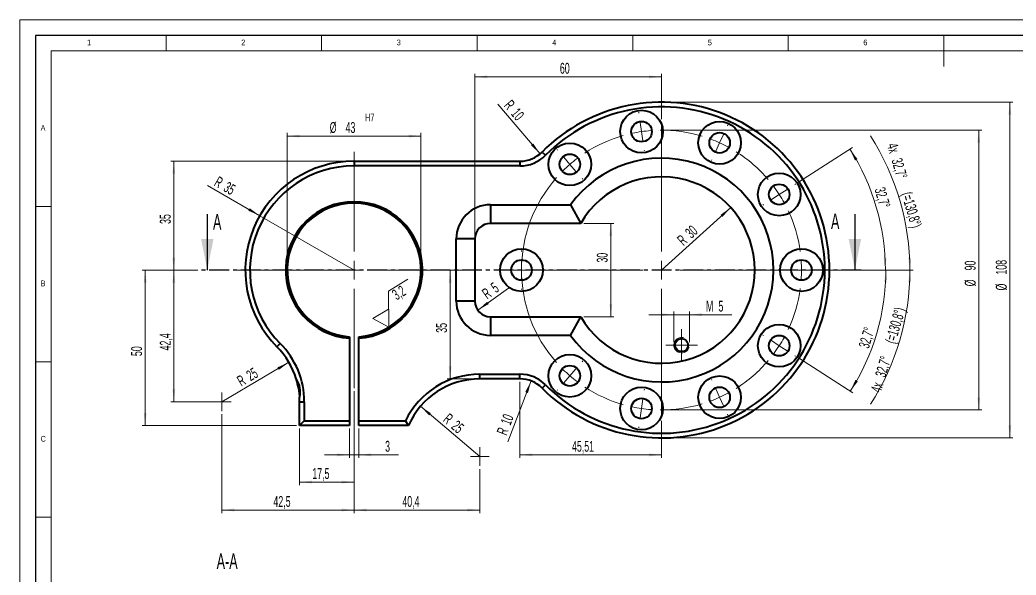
# Model space of a CAD drawing. Header units: millimetres. Extents: x 0 to 594, y 0 to 420.
# Drawn here: x 0 to 320.3, y 241.4 to 420 of the extents above; entities that cross this region are included whole.
import ezdxf

# ---------------------------------------------------------------- set-up
doc = ezdxf.new("R2010")
doc.units = ezdxf.units.MM
doc.linetypes.add('CENTER', pattern=[10.16, 6.35, -1.27, 1.27, -1.27])
doc.styles.add('SLDTEXTSTYLE1', font='TXT', dxfattribs={"width": 0.605})
doc.styles.add('SLDTEXTSTYLE3', font='TXT', dxfattribs={"width": 0.75})
doc.dimstyles.new('SLDDIMSTYLE0', dxfattribs={"dimtxt": 3.5, "dimasz": 4, "dimexe": 0, "dimexo": 0.0625, "dimgap": 0.875, "dimtad": 1, "dimrnd": 1e-09, "dimzin": 12, "dimdsep": 46, "dimtxsty": 'SLDTEXTSTYLE1', "dimsah": 1, "dimcen": 0.09, "dimadec": 0, "dimazin": 0, "dimtfac": 1, "dimtdec": 1, "dimtofl": 0, "dimtmove": 0, "dimatfit": 3, "dimfxl": 1, "dimfrac": 2, "dimtolj": 1, "dimtzin": 12, "dimarcsym": 0})
doc.dimstyles.new('SLDDIMSTYLE1', dxfattribs={"dimtxt": 3.5, "dimasz": 4, "dimexe": 0, "dimexo": 0.0625, "dimgap": 0.875, "dimtad": 1, "dimdec": 4, "dimzin": 12, "dimdsep": 46, "dimtxsty": 'SLDTEXTSTYLE1', "dimblk2": 'NONE', "dimsah": 1, "dimcen": 0.09, "dimadec": 1, "dimazin": 0, "dimtfac": 1, "dimtdec": 1, "dimtofl": 0, "dimtmove": 0, "dimatfit": 3, "dimfxl": 1, "dimfrac": 2, "dimtolj": 1, "dimtzin": 12, "dimarcsym": 0})
doc.dimstyles.new('SLDDIMSTYLE2', dxfattribs={"dimtxt": 3.5, "dimasz": 4, "dimexe": 0, "dimexo": 0.0625, "dimgap": 0.875, "dimtad": 1, "dimdec": 4, "dimzin": 12, "dimdsep": 46, "dimtxsty": 'SLDTEXTSTYLE1', "dimblk1": 'NONE', "dimsah": 1, "dimcen": 0.09, "dimadec": 1, "dimazin": 0, "dimtfac": 1, "dimtdec": 1, "dimtofl": 0, "dimtmove": 0, "dimatfit": 3, "dimldrblk": 'NONE', "dimfxl": 1, "dimfrac": 2, "dimtolj": 1, "dimtzin": 12, "dimarcsym": 0})
doc.dimstyles.new('SLDDIMSTYLE3', dxfattribs={"dimtxt": 3.5, "dimasz": 4, "dimexe": 0, "dimexo": 0.0625, "dimgap": 0.875, "dimtad": 1, "dimdec": 1, "dimrnd": 1e-09, "dimzin": 12, "dimdsep": 46, "dimtxsty": 'SLDTEXTSTYLE1', "dimsah": 1, "dimcen": 0.09, "dimadec": 0, "dimazin": 0, "dimtfac": 1, "dimtdec": 1, "dimtofl": 0, "dimtmove": 0, "dimatfit": 3, "dimfxl": 1, "dimfrac": 2, "dimtolj": 1, "dimtzin": 12, "dimarcsym": 0})
doc.dimstyles.new('SLDDIMSTYLE4', dxfattribs={"dimtxt": 3.5, "dimasz": 4, "dimexe": 0, "dimexo": 0.0625, "dimgap": 0.875, "dimtad": 1, "dimrnd": 1e-09, "dimzin": 12, "dimdsep": 46, "dimtxsty": 'SLDTEXTSTYLE1', "dimsah": 1, "dimcen": 0.09, "dimadec": 0, "dimazin": 0, "dimtfac": 1, "dimtdec": 1, "dimtofl": 0, "dimtmove": 0, "dimatfit": 3, "dimfxl": 1, "dimfrac": 2, "dimtolj": 1, "dimtzin": 12, "dimarcsym": 0})
doc.dimstyles.new('SLDDIMSTYLE5', dxfattribs={"dimtxt": 3.5, "dimasz": 4, "dimexe": 0, "dimexo": 0.0625, "dimgap": 0.875, "dimtad": 1, "dimrnd": 1e-09, "dimzin": 12, "dimdsep": 46, "dimtxsty": 'SLDTEXTSTYLE1', "dimsah": 1, "dimcen": 0.09, "dimadec": 0, "dimazin": 0, "dimtfac": 1, "dimtdec": 1, "dimtofl": 0, "dimtmove": 0, "dimatfit": 3, "dimfxl": 1, "dimfrac": 2, "dimtolj": 1, "dimtzin": 12, "dimarcsym": 0})
doc.dimstyles.new('SLDDIMSTYLE6', dxfattribs={"dimtxt": 3.5, "dimasz": 4, "dimexe": 0, "dimexo": 0.0625, "dimgap": 0.875, "dimtad": 1, "dimdec": 4, "dimzin": 12, "dimdsep": 46, "dimtxsty": 'SLDTEXTSTYLE1', "dimsah": 1, "dimcen": 0.09, "dimadec": 1, "dimazin": 0, "dimtfac": 1, "dimtdec": 1, "dimtofl": 0, "dimtmove": 0, "dimatfit": 3, "dimfxl": 1, "dimfrac": 2, "dimtolj": 1, "dimtzin": 12, "dimarcsym": 0})
doc.dimstyles.new('SLDDIMSTYLE7', dxfattribs={"dimtxt": 3.5, "dimasz": 4, "dimexe": 0, "dimexo": 0.0625, "dimgap": 0.875, "dimtad": 1, "dimrnd": 1e-09, "dimzin": 12, "dimdsep": 46, "dimtxsty": 'SLDTEXTSTYLE1', "dimsah": 1, "dimcen": 0, "dimadec": 0, "dimazin": 0, "dimtfac": 1, "dimtdec": 1, "dimtofl": 0, "dimtmove": 0, "dimatfit": 3, "dimfxl": 1, "dimfrac": 2, "dimtolj": 1, "dimtzin": 12, "dimarcsym": 0})
doc.dimstyles.new('SLDDIMSTYLE8', dxfattribs={"dimtxt": 3.5, "dimasz": 4, "dimexe": 0, "dimexo": 0.0625, "dimgap": 0.875, "dimtad": 1, "dimrnd": 1e-09, "dimzin": 12, "dimdsep": 46, "dimtxsty": 'SLDTEXTSTYLE1', "dimsah": 1, "dimcen": 0, "dimadec": 0, "dimazin": 0, "dimtfac": 1, "dimtdec": 1, "dimtofl": 0, "dimtmove": 1, "dimatfit": 3, "dimfxl": 1, "dimfrac": 2, "dimtolj": 1, "dimtzin": 12, "dimarcsym": 0})

# ---------------------------------------------------------------- blocks, each defined once
blk = doc.blocks.new('*D12')
at = {"color": 7, "linetype": 'Continuous', "lineweight": 15}
for p, q in [((57.24, 339.52), (39.27, 339.52)), ((40.27, 289.52), (40.27, 339.52)), ((88.93, 289.52), (39.27, 289.52))]:
    blk.add_line(p, q, dxfattribs=at)
for points in [[(40.27, 339.52), (39.82, 335.52), (40.72, 335.52)], [(40.27, 289.52), (40.72, 293.52), (39.82, 293.52)]]:
    blk.add_solid(points, dxfattribs=at)
at = {"color": 7, "linetype": 'Continuous', "lineweight": 15, "insert": (35.76, 311.85), "char_height": 3.5, "attachment_point": 1, "rotation": 90, "style": 'SLDTEXTSTYLE1'}
blk.add_mtext('50', dxfattribs=at)
blk = doc.blocks.new('*D13')
at = {"color": 7, "linetype": 'Continuous', "lineweight": 15}
for p, q in [((106.43, 374.52), (48.49, 374.52)), ((49.49, 374.52), (49.49, 339.52)), ((57.24, 339.52), (48.49, 339.52))]:
    blk.add_line(p, q, dxfattribs=at)
for points in [[(49.49, 374.52), (49.04, 370.52), (49.94, 370.52)], [(49.49, 339.52), (49.94, 343.52), (49.04, 343.52)]]:
    blk.add_solid(points, dxfattribs=at)
at = {"color": 7, "linetype": 'Continuous', "lineweight": 15, "insert": (44.98, 354.35), "char_height": 3.5, "attachment_point": 1, "rotation": 90, "style": 'SLDTEXTSTYLE1'}
blk.add_mtext('35', dxfattribs=at)
blk = doc.blocks.new('*D15')
at = {"color": 7, "linetype": 'Continuous', "lineweight": 15}
blk.add_line((271.44, 339.52), (287.12, 339.52), dxfattribs=at)
blk.add_arc((206.27, 339.52), 79.85, 0, 32.7273, dxfattribs=at)
blk.add_solid([(286.12, 339.52), (286.47, 343.53), (285.57, 343.51)], dxfattribs=at)
at = {"color": 7, "linetype": 'Continuous', "lineweight": 15, "char_height": 3.5, "attachment_point": 1, "rotation": 286.3636, "style": 'SLDTEXTSTYLE1'}
for s, insert in [('4x', (282.1, 380.71)), ('32,7°', (283.53, 375.85)), ('(=130,8°)', (286.71, 365.02))]:
    blk.add_mtext(s, dxfattribs=dict(at, insert=insert))
blk = doc.blocks.new('_NONE')
blk = doc.blocks.new('*D16')
at = {"color": 7, "linetype": 'Continuous', "lineweight": 15}
blk.add_line((271.44, 339.52), (287.13, 339.52), dxfattribs=at)
blk.add_arc((206.27, 339.52), 79.86, 327.2727, 0, dxfattribs=at)
blk.add_solid([(286.13, 339.52), (285.58, 335.54), (286.48, 335.51)], dxfattribs=at)
at = {"color": 7, "linetype": 'Continuous', "lineweight": 15, "char_height": 3.5, "attachment_point": 1, "rotation": 73.6364, "style": 'SLDTEXTSTYLE1'}
for s, insert in [('(=130,8°)', (278.06, 316.57)), ('32,7°', (274.88, 305.74)), ('4x', (273.45, 300.87))]:
    blk.add_mtext(s, dxfattribs=dict(at, insert=insert))
blk = doc.blocks.new('*D17')
at = {"color": 7, "linetype": 'Continuous', "lineweight": 15}
for p, q in [((57.24, 339.52), (48.49, 339.52)), ((49.49, 297.17), (49.49, 339.52)), ((63.93, 297.17), (48.49, 297.17))]:
    blk.add_line(p, q, dxfattribs=at)
for points in [[(49.49, 339.52), (49.04, 335.52), (49.94, 335.52)], [(49.49, 297.17), (49.94, 301.17), (49.04, 301.17)]]:
    blk.add_solid(points, dxfattribs=at)
at = {"color": 7, "linetype": 'Continuous', "lineweight": 15, "insert": (44.98, 313.67), "char_height": 3.5, "attachment_point": 1, "rotation": 90, "style": 'SLDTEXTSTYLE1'}
blk.add_mtext('42,4', dxfattribs=at)
blk = doc.blocks.new('*D18')
at = {"color": 7, "linetype": 'Continuous', "lineweight": 15}
for p, q in [((138.32, 304.52), (138.32, 339.52)), ((146.84, 304.52), (137.32, 304.52))]:
    blk.add_line(p, q, dxfattribs=at)
for points in [[(138.32, 339.52), (137.87, 335.52), (138.77, 335.52)], [(138.32, 304.52), (138.77, 308.52), (137.87, 308.52)]]:
    blk.add_solid(points, dxfattribs=at)
at = {"color": 7, "linetype": 'Continuous', "lineweight": 15, "insert": (133.8, 319.35), "char_height": 3.5, "attachment_point": 1, "rotation": 90, "style": 'SLDTEXTSTYLE1'}
blk.add_mtext('35', dxfattribs=at)
blk = doc.blocks.new('*D19')
at = {"color": 7, "linetype": 'Continuous', "lineweight": 15}
for p, q in [((85.93, 340.52), (85.93, 383.63)), ((85.93, 382.63), (128.93, 382.63)), ((128.93, 340.52), (128.93, 383.63))]:
    blk.add_line(p, q, dxfattribs=at)
for points in [[(85.93, 382.63), (89.93, 382.18), (89.93, 383.08)], [(128.93, 382.63), (124.93, 383.08), (124.93, 382.18)]]:
    blk.add_solid(points, dxfattribs=at)
at = {"color": 7, "linetype": 'Continuous', "lineweight": 15, "attachment_point": 1, "style": 'SLDTEXTSTYLE1'}
for s, insert, char_height in [('H7', (110.97, 389.84), 2.45), ('%%c', (99.6, 387.14), 3.5), ('43', (104.7, 387.14), 3.5)]:
    blk.add_mtext(s, dxfattribs=dict(at, insert=insert, char_height=char_height))
blk = doc.blocks.new('*D20')
at = {"color": 7, "linetype": 'Continuous', "lineweight": 15}
for p, q in [((105.93, 288.52), (105.93, 279.07)), ((108.93, 288.52), (108.93, 279.07)), ((105.93, 280.07), (97.93, 280.07)), ((105.93, 280.07), (108.93, 280.07)), ((108.93, 280.07), (121.66, 280.07))]:
    blk.add_line(p, q, dxfattribs=at)
for points in [[(105.93, 280.07), (101.93, 280.52), (101.93, 279.62)], [(108.93, 280.07), (112.93, 279.62), (112.93, 280.52)]]:
    blk.add_solid(points, dxfattribs=at)
at = {"color": 7, "linetype": 'Continuous', "lineweight": 15, "insert": (117.41, 284.58), "char_height": 3.5, "attachment_point": 1, "style": 'SLDTEXTSTYLE1'}
blk.add_mtext('3', dxfattribs=at)
blk = doc.blocks.new('*D21')
at = {"color": 7, "linetype": 'Continuous', "lineweight": 15}
for p, q in [((207.27, 384.52), (309.27, 384.52)), ((308.27, 294.52), (308.27, 384.52)), ((207.27, 294.52), (309.27, 294.52))]:
    blk.add_line(p, q, dxfattribs=at)
for points in [[(308.27, 384.52), (307.82, 380.52), (308.72, 380.52)], [(308.27, 294.52), (308.72, 298.52), (307.82, 298.52)]]:
    blk.add_solid(points, dxfattribs=at)
at = {"color": 7, "linetype": 'Continuous', "lineweight": 15, "char_height": 3.5, "attachment_point": 1, "rotation": 90, "style": 'SLDTEXTSTYLE1'}
for s, insert in [('90', (303.76, 339.4)), ('%%c', (303.76, 334.3))]:
    blk.add_mtext(s, dxfattribs=dict(at, insert=insert))
blk = doc.blocks.new('*D22')
at = {"color": 7, "linetype": 'Continuous', "lineweight": 15}
for p, q in [((250.27, 367.8), (267.65, 378.97)), ((254.77, 339.52), (279.24, 339.52))]:
    blk.add_line(p, q, dxfattribs=at)
blk.add_arc((206.27, 339.52), 71.97, 0, 32.7273, dxfattribs=at)
for points in [[(266.81, 378.43), (268.5, 374.77), (269.27, 375.24)], [(278.24, 339.52), (278.58, 343.53), (277.68, 343.51)]]:
    blk.add_solid(points, dxfattribs=at)
at = {"color": 7, "linetype": 'Continuous', "lineweight": 15, "insert": (278.06, 366.48), "char_height": 3.5, "attachment_point": 1, "rotation": 286.3636, "style": 'SLDTEXTSTYLE1'}
blk.add_mtext('32,7°', dxfattribs=at)
blk = doc.blocks.new('*D23')
at = {"color": 7, "linetype": 'Continuous', "lineweight": 15}
for p, q in [((254.77, 339.52), (279.4, 339.52)), ((250.27, 311.25), (267.79, 299.99))]:
    blk.add_line(p, q, dxfattribs=at)
blk.add_arc((206.27, 339.52), 72.13, 327.2727, 0, dxfattribs=at)
for points in [[(278.4, 339.52), (277.84, 335.54), (278.74, 335.51)], [(266.95, 300.53), (269.4, 303.72), (268.63, 304.18)]]:
    blk.add_solid(points, dxfattribs=at)
at = {"color": 7, "linetype": 'Continuous', "lineweight": 15, "insert": (269.56, 315.06), "char_height": 3.5, "attachment_point": 1, "rotation": 73.6364, "style": 'SLDTEXTSTYLE1'}
blk.add_mtext('32,7°', dxfattribs=at)
blk = doc.blocks.new('*D24')
at = {"color": 7, "linetype": 'Continuous', "lineweight": 15}
for q in [(60.29, 366.74), (107.43, 339.52)]:
    blk.add_line((77.12, 357.02), q, dxfattribs=at)
blk.add_solid([(77.12, 357.02), (73.88, 359.41), (73.43, 358.63)], dxfattribs=at)
at = {"color": 7, "linetype": 'Continuous', "lineweight": 15, "char_height": 3.5, "attachment_point": 1, "rotation": 330, "style": 'SLDTEXTSTYLE1'}
for s, insert in [('R', (63.92, 369.85)), ('35', (66.92, 368.12))]:
    blk.add_mtext(s, dxfattribs=dict(at, insert=insert))
blk = doc.blocks.new('*D25')
at = {"color": 7, "linetype": 'Continuous', "lineweight": 15}
blk.add_line((86.48, 309.84), (64.93, 297.17), dxfattribs=at)
blk.add_solid([(86.48, 309.84), (82.81, 308.2), (83.26, 307.42)], dxfattribs=at)
at = {"color": 7, "linetype": 'Continuous', "lineweight": 15, "char_height": 3.5, "attachment_point": 1, "rotation": 30.4444, "style": 'SLDTEXTSTYLE1'}
for s, insert in [('25', (72.4, 306.73)), ('R', (69.41, 304.97))]:
    blk.add_mtext(s, dxfattribs=dict(at, insert=insert))
blk = doc.blocks.new('*D26')
at = {"color": 7, "linetype": 'Continuous', "lineweight": 15}
blk.add_line((128.79, 295.71), (147.84, 279.52), dxfattribs=at)
blk.add_solid([(128.79, 295.71), (131.55, 292.78), (132.13, 293.46)], dxfattribs=at)
at = {"color": 7, "linetype": 'Continuous', "lineweight": 15, "char_height": 3.5, "attachment_point": 1, "rotation": 319.655, "style": 'SLDTEXTSTYLE1'}
for s, insert in [('R', (138.05, 293.68)), ('25', (140.7, 291.43))]:
    blk.add_mtext(s, dxfattribs=dict(at, insert=insert))
blk = doc.blocks.new('*D27')
at = {"color": 7, "linetype": 'Continuous', "lineweight": 15}
blk.add_line((164.34, 303.86), (156.83, 284.26), dxfattribs=at)
blk.add_solid([(164.34, 303.86), (162.49, 300.29), (163.33, 299.96)], dxfattribs=at)
at = {"color": 7, "linetype": 'Continuous', "lineweight": 15, "char_height": 3.5, "attachment_point": 1, "rotation": 69.0284, "style": 'SLDTEXTSTYLE1'}
for s, insert in [('10', (154.42, 290.6)), ('R', (153.18, 287.36))]:
    blk.add_mtext(s, dxfattribs=dict(at, insert=insert))
blk = doc.blocks.new('*D28')
at = {"color": 7, "linetype": 'Continuous', "lineweight": 15}
blk.add_line((167.25, 376.91), (153.63, 392.89), dxfattribs=at)
blk.add_solid([(167.25, 376.91), (165, 380.25), (164.31, 379.67)], dxfattribs=at)
at = {"color": 7, "linetype": 'Continuous', "lineweight": 15, "char_height": 3.5, "attachment_point": 1, "rotation": 310.4445, "style": 'SLDTEXTSTYLE1'}
for s, insert in [('R', (158.09, 394.61)), ('10', (160.34, 391.97))]:
    blk.add_mtext(s, dxfattribs=dict(at, insert=insert))
blk = doc.blocks.new('*D29')
at = {"color": 7, "linetype": 'Continuous', "lineweight": 15}
for p, q in [((207.27, 393.52), (319.27, 393.52)), ((318.27, 285.52), (318.27, 393.52)), ((207.27, 285.52), (319.27, 285.52))]:
    blk.add_line(p, q, dxfattribs=at)
for points in [[(318.27, 393.52), (317.82, 389.52), (318.72, 389.52)], [(318.27, 285.52), (318.72, 289.52), (317.82, 289.52)]]:
    blk.add_solid(points, dxfattribs=at)
at = {"color": 7, "linetype": 'Continuous', "lineweight": 15, "char_height": 3.5, "attachment_point": 1, "rotation": 90, "style": 'SLDTEXTSTYLE1'}
for s, insert in [('108', (313.76, 338.06)), ('%%c', (313.76, 332.97))]:
    blk.add_mtext(s, dxfattribs=dict(at, insert=insert))
blk = doc.blocks.new('*D30')
at = {"color": 7, "linetype": 'Continuous', "lineweight": 15}
blk.add_line((228.53, 359.64), (206.27, 339.52), dxfattribs=at)
blk.add_solid([(228.53, 359.64), (225.26, 357.29), (225.86, 356.62)], dxfattribs=at)
at = {"color": 7, "linetype": 'Continuous', "lineweight": 15, "char_height": 3.5, "attachment_point": 1, "rotation": 42.1068, "style": 'SLDTEXTSTYLE1'}
for s, insert in [('30', (213.53, 352.11)), ('R', (210.96, 349.79))]:
    blk.add_mtext(s, dxfattribs=dict(at, insert=insert))
blk = doc.blocks.new('*D31')
at = {"color": 7, "linetype": 'Continuous', "lineweight": 15}
for p, q in [((146.27, 350.52), (146.27, 402.68)), ((206.27, 401.68), (146.27, 401.68)), ((206.27, 388.02), (206.27, 402.68))]:
    blk.add_line(p, q, dxfattribs=at)
for points in [[(146.27, 401.68), (150.27, 401.23), (150.27, 402.13)], [(206.27, 401.68), (202.27, 402.13), (202.27, 401.23)]]:
    blk.add_solid(points, dxfattribs=at)
at = {"color": 7, "linetype": 'Continuous', "lineweight": 15, "insert": (173.6, 406.19), "char_height": 3.5, "attachment_point": 1, "style": 'SLDTEXTSTYLE1'}
blk.add_mtext('60', dxfattribs=at)
blk = doc.blocks.new('*D32')
at = {"color": 7, "linetype": 'Continuous', "lineweight": 15}
for p, q in [((107.43, 300.52), (107.43, 270.3)), ((89.93, 288.52), (89.93, 270.3)), ((107.43, 271.3), (89.93, 271.3))]:
    blk.add_line(p, q, dxfattribs=at)
for points in [[(89.93, 271.3), (93.93, 270.85), (93.93, 271.75)], [(107.43, 271.3), (103.43, 271.75), (103.43, 270.85)]]:
    blk.add_solid(points, dxfattribs=at)
at = {"color": 7, "linetype": 'Continuous', "lineweight": 15, "insert": (94, 275.81), "char_height": 3.5, "attachment_point": 1, "style": 'SLDTEXTSTYLE1'}
blk.add_mtext('17,5', dxfattribs=at)
blk = doc.blocks.new('*D33')
at = {"color": 7, "linetype": 'Continuous', "lineweight": 15}
for p, q in [((210.24, 325.16), (202.24, 325.16)), ((210.24, 316.38), (210.24, 326.16)), ((210.24, 325.16), (215.24, 325.16)), ((215.24, 316.38), (215.24, 326.16)), ((215.24, 325.16), (228.84, 325.16))]:
    blk.add_line(p, q, dxfattribs=at)
for points in [[(210.24, 325.16), (206.24, 325.61), (206.24, 324.71)], [(215.24, 325.16), (219.24, 324.71), (219.24, 325.61)]]:
    blk.add_solid(points, dxfattribs=at)
at = {"color": 7, "linetype": 'Continuous', "lineweight": 15, "char_height": 3.5, "attachment_point": 1, "style": 'SLDTEXTSTYLE1'}
for s, insert in [('M', (220.57, 329.67)), ('5', (224.58, 329.67))]:
    blk.add_mtext(s, dxfattribs=dict(at, insert=insert))
blk = doc.blocks.new('*D34')
at = {"color": 7, "linetype": 'Continuous', "lineweight": 15}
for p, q in [((107.43, 300.52), (107.43, 261.33)), ((64.93, 293.17), (64.93, 261.33)), ((107.43, 262.33), (64.93, 262.33))]:
    blk.add_line(p, q, dxfattribs=at)
for points in [[(64.93, 262.33), (68.93, 261.88), (68.93, 262.78)], [(107.43, 262.33), (103.43, 262.78), (103.43, 261.88)]]:
    blk.add_solid(points, dxfattribs=at)
at = {"color": 7, "linetype": 'Continuous', "lineweight": 15, "insert": (81.5, 266.84), "char_height": 3.5, "attachment_point": 1, "style": 'SLDTEXTSTYLE1'}
blk.add_mtext('42,5', dxfattribs=at)
blk = doc.blocks.new('*D35')
at = {"color": 7, "linetype": 'Continuous', "lineweight": 15}
for p, q in [((107.43, 300.52), (107.43, 261.33)), ((147.84, 275.52), (147.84, 261.33)), ((107.43, 262.33), (147.84, 262.33))]:
    blk.add_line(p, q, dxfattribs=at)
for points in [[(107.43, 262.33), (111.43, 261.88), (111.43, 262.78)], [(147.84, 262.33), (143.84, 262.78), (143.84, 261.88)]]:
    blk.add_solid(points, dxfattribs=at)
at = {"color": 7, "linetype": 'Continuous', "lineweight": 15, "insert": (122.96, 266.84), "char_height": 3.5, "attachment_point": 1, "style": 'SLDTEXTSTYLE1'}
blk.add_mtext('40,4', dxfattribs=at)
blk = doc.blocks.new('*D36')
at = {"color": 7, "linetype": 'Continuous', "lineweight": 15}
for p, q in [((181.29, 354.52), (190.98, 354.52)), ((189.98, 354.52), (189.98, 324.52)), ((181.29, 324.52), (190.98, 324.52))]:
    blk.add_line(p, q, dxfattribs=at)
for points in [[(189.98, 354.52), (189.53, 350.52), (190.43, 350.52)], [(189.98, 324.52), (190.43, 328.52), (189.53, 328.52)]]:
    blk.add_solid(points, dxfattribs=at)
at = {"color": 7, "linetype": 'Continuous', "lineweight": 15, "insert": (185.46, 341.93), "char_height": 3.5, "attachment_point": 1, "rotation": 90, "style": 'SLDTEXTSTYLE1'}
blk.add_mtext('30', dxfattribs=at)
blk = doc.blocks.new('*D37')
at = {"color": 7, "linetype": 'Continuous', "lineweight": 15}
blk.add_line((147.2, 326.62), (157.09, 333.68), dxfattribs=at)
blk.add_solid([(147.2, 326.62), (150.72, 328.58), (150.19, 329.31)], dxfattribs=at)
at = {"color": 7, "linetype": 'Continuous', "lineweight": 15, "char_height": 3.5, "attachment_point": 1, "rotation": 35.5301, "style": 'SLDTEXTSTYLE1'}
for s, insert in [('R', (148.19, 332.86)), ('5', (151.01, 334.88))]:
    blk.add_mtext(s, dxfattribs=dict(at, insert=insert))
blk = doc.blocks.new('*D38')
at = {"color": 7, "linetype": 'Continuous', "lineweight": 15}
for p, q in [((160.76, 303.52), (160.76, 279.07)), ((206.27, 291.02), (206.27, 279.07)), ((160.76, 280.07), (206.27, 280.07))]:
    blk.add_line(p, q, dxfattribs=at)
for points in [[(160.76, 280.07), (164.76, 279.62), (164.76, 280.52)], [(206.27, 280.07), (202.27, 280.52), (202.27, 279.62)]]:
    blk.add_solid(points, dxfattribs=at)
at = {"color": 7, "linetype": 'Continuous', "lineweight": 15, "insert": (177.5, 284.58), "char_height": 3.5, "attachment_point": 1, "style": 'SLDTEXTSTYLE1'}
blk.add_mtext('45,51', dxfattribs=at)
blk = doc.blocks.new('SW_CENTERMARKSYMBOL_0')
at = {"color": 0, "linetype": 'Continuous', "lineweight": 0}
for p, q in [((-45.11, 26.15), (-45.16, 26.45)), ((-44.26, 20.21), (-44.69, 23.18)), ((-37.86, -18.33), (-37.86, 23.17)), ((-44.26, 20.21), (-43.83, 17.24)), ((-19.16, 16.6), (-17.92, 19.33)), ((-16.67, 22.06), (-16.55, 22.34)), ((-19.16, 16.6), (-20.41, 13.88)), ((-71.25, 14.21), (-71.45, 14.44)), ((-43.41, 14.27), (-43.36, 13.98)), ((-67.33, 9.68), (-69.29, 11.95)), ((-67.33, 9.68), (-65.36, 7.41)), ((-21.66, 11.15), (-21.78, 10.87)), ((-63.4, 5.15), (-63.2, 4.92)), ((5.05, 3.24), (5.3, 3.41)), ((0, 0), (-2.52, -1.62)), ((0, 0), (2.52, 1.62)), ((-5.05, -3.24), (-5.3, -3.41)), ((-37.86, -24.33), (-37.86, -21.33)), ((-43.86, -24.33), (-85.36, -24.33)), ((-37.86, -24.33), (-40.86, -24.33)), ((-37.86, -24.33), (-37.86, -27.33)), ((-37.86, -24.33), (-34.86, -24.33)), ((-31.86, -24.33), (9.64, -24.33)), ((1.14, -24.33), (0.84, -24.33)), ((7.14, -24.33), (4.14, -24.33)), ((7.14, -24.33), (10.14, -24.33)), ((13.14, -24.33), (13.44, -24.33)), ((-37.86, -30.33), (-37.86, -71.83)), ((-5.05, -45.41), (-5.3, -45.25)), ((0, -48.66), (-2.52, -47.04)), ((0, -48.66), (2.52, -50.28)), ((-63.4, -53.8), (-63.2, -53.58)), ((5.05, -51.9), (5.3, -52.06)), ((-67.33, -58.34), (-65.36, -56.07)), ((-67.33, -58.34), (-69.29, -60.6)), ((-21.66, -59.8), (-21.78, -59.53)), ((-71.25, -62.87), (-71.45, -63.1)), ((-43.41, -62.93), (-43.36, -62.63)), ((-19.16, -65.26), (-20.41, -62.53)), ((-44.26, -68.87), (-43.83, -65.9)), ((-19.16, -65.26), (-17.92, -67.99)), ((-44.26, -68.87), (-44.69, -71.84)), ((-16.67, -70.72), (-16.55, -70.99)), ((-45.11, -74.81), (-45.16, -75.11))]:
    blk.add_line(p, q, dxfattribs=at)
for start, end in [(98.1818, 102.0015), (94.3621, 98.1818), (73.094, 90.5424), (105.8213, 123.2697), (65.4545, 69.2743), (61.6348, 65.4545), (40.3667, 57.8151), (130.9091, 134.7288), (127.0894, 130.9091), (138.5485, 221.4515), (32.7273, 36.547), (28.9076, 32.7273), (7.6394, 25.0878), (0, 3.8197), (356.1803, 0), (334.9122, 352.3606), (327.2727, 331.0924), (323.453, 327.2727), (302.1849, 319.6333), (225.2712, 229.0909), (229.0909, 232.9106), (236.7303, 254.1787), (294.5455, 298.3652), (290.7257, 294.5455), (257.9985, 261.8182), (261.8182, 265.6379), (269.4576, 286.906)]:
    blk.add_arc((-37.86, -24.33), 45, start, end, dxfattribs=at)
blk = doc.blocks.new('SW_CENTERMARKSYMBOL_1')
at = {"color": 0, "linetype": 'Continuous', "lineweight": 0}
for p, q in [((0, 6), (0, 6.3)), ((-6, 0), (-6.3, 0)), ((0, 0), (-3, 0)), ((0, 0), (0, 3)), ((0, 0), (0, -3)), ((0, 0), (3, 0)), ((6, 0), (6.3, 0)), ((0, -6), (0, -6.3))]:
    blk.add_line(p, q, dxfattribs=at)
blk = doc.blocks.new('SW_CENTERMARKSYMBOL_2')
at = {"color": 0, "linetype": 'Continuous', "lineweight": 0}
for p, q in [((0, 3), (0, 5.1)), ((-3, 0), (-5.1, 0)), ((0, 0), (-3, 0)), ((0, 0), (0, 3)), ((0, 0), (0, -3)), ((0, 0), (3, 0)), ((3, 0), (5.1, 0)), ((0, -3), (0, -5.1))]:
    blk.add_line(p, q, dxfattribs=at)
blk = doc.blocks.new('SW_CENTERMARKSYMBOL_3')
at = {"color": 0, "linetype": 'Continuous', "lineweight": 0}
for p, q in [((0, 6), (0, 38)), ((-6, 0), (-38, 0)), ((0, 0), (-3, 0)), ((0, 0), (0, 3)), ((0, 0), (0, -3)), ((0, 0), (3, 0)), ((6, 0), (38, 0)), ((0, -6), (0, -38))]:
    blk.add_line(p, q, dxfattribs=at)
blk = doc.blocks.new('SW_CENTERMARKSYMBOL_4')
at = {"color": 0, "linetype": 'Continuous', "lineweight": 0}
for q in [(-3, 0), (0, 3), (0, -3), (3, 0)]:
    blk.add_line((0, 0), q, dxfattribs=at)
blk = doc.blocks.new('SW_CENTERMARKSYMBOL_5')
at = {"color": 0, "linetype": 'Continuous', "lineweight": 0}
for q in [(-3, 0), (0, 3), (0, -3), (3, 0)]:
    blk.add_line((0, 0), q, dxfattribs=at)
blk = doc.blocks.new('SW_SFSYMBOL_0')
at = {"color": 0, "linetype": 'Continuous', "lineweight": 0}
for p, q in [((-3.16, 3.93), (3.1, 7.75)), ((-2.98, -7.68), (-3.16, 3.93)), ((-3.07, -1.87), (-8.1, -4.95)), ((-2.98, -7.68), (-8.1, -4.95))]:
    blk.add_line(p, q, dxfattribs=at)
at = {"color": 0, "linetype": 'Continuous', "lineweight": 0, "insert": (-2.35, 3.85), "char_height": 3.5, "attachment_point": 1, "rotation": 31.3943, "style": 'SLDTEXTSTYLE1'}
blk.add_mtext('3,2', dxfattribs=at)

msp = doc.modelspace()

# ---------------------------------------------------------------- linework, layer by layer
at = {"color": 7, "linetype": 'Continuous', "lineweight": 0}
for p, q in [((0, 420), (0, 0)), ((594, 420), (0, 420)), ((47, 410), (47, 415)), ((97, 415), (97, 410)), ((147, 410), (147, 415)), ((197, 415), (197, 410)), ((247, 410), (247, 415)), ((297, 415), (297, 405)), ((584, 410), (10, 410)), ((10, 410), (10, 10)), ((10, 360), (5, 360)), ((5, 310), (10, 310)), ((10, 260), (5, 260))]:
    msp.add_line(p, q, dxfattribs=at)
at = {"color": 7, "linetype": 'Continuous', "lineweight": 30}
for p, q in [((589, 415), (5, 415)), ((5, 415), (5, 5)), ((60.24307, 357.52339), (60.24307, 339.52339)), ((268.44179, 357.52339), (268.44179, 339.52339))]:
    msp.add_line(p, q, dxfattribs=at)
at = {"color": 7, "linetype": 'Continuous', "lineweight": 40}
for p, q in [((167.87255, 377.49214), (168.93915, 376.43745)), ((107.43012, 374.52339), (107.43012, 373.02339)), ((107.43012, 374.52339), (160.76188, 374.52339)), ((160.76188, 373.02339), (107.43012, 373.02339)), ((160.76188, 374.52339), (160.76188, 373.02339)), ((151.27012, 360.52339), (177.02974, 360.52339)), ((151.27012, 360.52339), (151.27012, 354.52339)), ((177.02974, 360.52339), (180.28936, 354.52339)), ((180.28936, 354.52339), (151.27012, 354.52339)), ((140.27012, 329.52339), (140.27012, 349.52339)), ((146.27012, 349.52339), (140.27012, 349.52339)), ((146.27012, 349.52339), (146.27012, 329.52339)), ((146.27012, 329.52339), (140.27012, 329.52339)), ((151.27012, 324.52339), (151.27012, 318.52339)), ((151.27012, 324.52339), (180.28936, 324.52339)), ((177.02974, 318.52339), (180.28936, 324.52339)), ((105.93012, 318.07578), (105.93012, 317.57458)), ((105.93012, 317.57458), (105.93012, 291.02339)), ((108.93012, 317.57458), (108.93012, 318.07578)), ((108.93012, 291.02339), (108.93012, 317.57458)), ((177.02974, 318.52339), (151.27012, 318.52339)), ((82.63846, 314.81765), (83.70096, 315.87647)), ((147.843, 304.52339), (147.843, 306.02339)), ((147.843, 306.02339), (160.76188, 306.02339)), ((160.76188, 304.52339), (147.843, 304.52339)), ((160.76188, 304.52339), (160.76188, 306.02339)), ((167.87255, 301.55464), (168.93915, 302.60932)), ((89.93012, 297.1707), (91.43012, 297.1707)), ((89.93012, 289.52339), (89.93012, 297.1707)), ((91.43012, 297.1707), (91.43012, 291.02339)), ((89.93012, 289.52339), (91.43012, 291.02339)), ((105.93012, 289.52339), (89.93012, 289.52339)), ((91.43012, 291.02339), (105.93012, 291.02339)), ((105.93012, 291.02339), (105.93012, 289.52339)), ((108.93012, 291.02339), (123.96833, 291.02339)), ((108.93012, 289.52339), (108.93012, 291.02339)), ((124.93012, 289.52339), (108.93012, 289.52339)), ((124.93012, 289.52339), (123.96833, 291.02339))]:
    msp.add_line(p, q, dxfattribs=at)
at = {"color": 7, "linetype": 'CENTER', "lineweight": 30}
msp.add_line((270.44179, 339.52339), (58.24307, 339.52339), dxfattribs=at)
at = {"color": 7, "linetype": 'Continuous', "lineweight": 40, "flags": 128}
msp.add_lwpolyline([(89.54829, 301.52339), (89.86353, 298.99427), (89.8773, 298.61704)], dxfattribs=at)
at = {"color": 7, "linetype": 'Continuous', "lineweight": 40}
for centre, radius in [((199.86596, 384.06535), 6.855), ((199.86596, 384.06535), 3.3), ((224.9638, 380.45683), 6.855), ((224.9638, 380.45683), 3.3), ((176.80139, 373.53212), 6.855), ((176.80139, 373.53212), 3.3), ((244.12653, 363.85222), 6.855), ((244.12653, 363.85222), 3.3), ((161.27012, 339.52339), 6.855), ((251.27012, 339.52339), 6.855), ((161.27012, 339.52339), 3.3), ((251.27012, 339.52339), 3.3), ((244.12653, 315.19455), 6.855), ((212.7406, 315.37524), 2.1), ((244.12653, 315.19455), 3.3), ((176.80139, 305.51466), 6.855), ((176.80139, 305.51466), 3.3), ((224.9638, 298.58995), 6.855), ((199.86596, 294.98142), 6.855), ((224.9638, 298.58995), 3.3), ((199.86596, 294.98142), 3.3)]:
    msp.add_circle(centre, radius, dxfattribs=at)
for centre, radius, start, end in [((206.27012, 339.52339), 54, 224.678264, 135.321736), ((206.27012, 339.52339), 52.5, 224.678264, 135.321736), ((160.76188, 384.52339), 10, 270, 315.321736), ((160.76188, 384.52339), 11.5, 270, 315.321736), ((206.27012, 339.52339), 36, 215.6853347, 144.3146653), ((107.43012, 339.52339), 35, 90, 224.900528), ((107.43012, 339.52339), 33.5, 90, 224.900528), ((206.27012, 339.52339), 30, 210, 150), ((107.43012, 339.52339), 22, 273.9095635, 266.0904365), ((107.43012, 339.52339), 21.5, 274.00063, 265.99937), ((151.27012, 349.52339), 11, 90, 180), ((151.27012, 349.52339), 5, 90, 180), ((151.27012, 329.52339), 11, 180, 270), ((151.27012, 329.52339), 5, 180, 270), ((64.93012, 297.1707), 25, 17.0034346, 44.900528), ((64.93012, 297.1707), 26.5, 0, 44.900528), ((83.04249, 300.39723), 7.08946, 345.0251325, 35.1762554), ((147.843, 279.52339), 26.5, 90, 154.2807205), ((147.843, 279.52339), 25, 90, 156.4218215), ((160.76188, 294.52339), 11.5, 44.678264, 90), ((160.76188, 294.52339), 10, 44.678264, 90), ((69.28366, 298.10559), 20.55083, 9.5733234, 17.2490427), ((64.93012, 297.1707), 25, 0, 3.1979533)]:
    msp.add_arc(centre, radius, start, end, dxfattribs=at)
at = {"color": 7, "linetype": 'Continuous', "lineweight": 0}
msp.add_arc((212.7406, 315.37524), 2.5, 75, 345, dxfattribs=at)
at = {"color": 7, "linetype": 'Continuous', "lineweight": 30}
for points in [[(60.24307, 339.52339), (62.24307, 349.52339), (58.24307, 349.52339)], [(268.44179, 339.52339), (270.44179, 349.52339), (266.44179, 349.52339)]]:
    msp.add_solid(points, dxfattribs=at)

# ---------------------------------------------------------------- block references
at = {"color": 7, "linetype": 'Continuous', "lineweight": 0}
for name, p in [('SW_CENTERMARKSYMBOL_0', (244.12653, 363.85222)), ('SW_CENTERMARKSYMBOL_3', (107.43012, 339.52339)), ('SW_CENTERMARKSYMBOL_1', (161.27012, 339.52339)), ('SW_SFSYMBOL_0', (121.61234, 328.84818)), ('SW_CENTERMARKSYMBOL_2', (212.7406, 315.37524)), ('SW_CENTERMARKSYMBOL_4', (64.93012, 297.1707)), ('SW_CENTERMARKSYMBOL_5', (147.843, 279.52339))]:
    msp.add_blockref(name, p, dxfattribs=at)

# ---------------------------------------------------------------- texts
at = {"color": 7, "linetype": 'Continuous', "lineweight": 0, "attachment_point": 1}
for s, insert, char_height, style in [('1', (21.58334, 413.66802), 1.85208, 'SLDTEXTSTYLE3'), ('2', (71.16667, 413.66802), 1.85208, 'SLDTEXTSTYLE3'), ('3', (121.16667, 413.66802), 1.85208, 'SLDTEXTSTYLE3'), ('4', (171.16667, 413.66802), 1.85208, 'SLDTEXTSTYLE3'), ('5', (221.16667, 413.66802), 1.85208, 'SLDTEXTSTYLE3'), ('6', (271.16667, 413.66802), 1.85208, 'SLDTEXTSTYLE3'), ('A', (6.66667, 386.16802), 1.85208, 'SLDTEXTSTYLE3'), ('B', (6.66667, 336.16802), 1.85208, 'SLDTEXTSTYLE3'), ('C', (6.66667, 286.16802), 1.85208, 'SLDTEXTSTYLE3'), ('A-A', (63.25624, 248.3568), 5, 'SLDTEXTSTYLE1')]:
    msp.add_mtext(s, dxfattribs=dict(at, insert=insert, char_height=char_height, style=style))
at = {"color": 7, "linetype": 'Continuous', "char_height": 5, "attachment_point": 1, "style": 'SLDTEXTSTYLE1'}
for insert in [(62.07525, 357.52339), (260.76179, 357.70511)]:
    msp.add_mtext('A', dxfattribs=dict(at, insert=insert))

# ---------------------------------------------------------------- dimensions: what is measured, and where the dimension line sits
at = {"color": 7, "linetype": 'Continuous', "lineweight": 15}
for base, p1, p2, dimstyle, picture, middle in [((146.27012, 401.68037), (206.27012, 387.02339), (146.27012, 349.52339), 'SLDDIMSTYLE0', '*D31', (176.27012, 401.68037)), ((206.27012, 280.06604), (160.76188, 304.52339), (206.27012, 292.02339), 'SLDDIMSTYLE0', '*D38', (183.516, 280.06604)), ((64.93012, 262.32833), (107.43012, 301.52339), (64.93012, 294.1707), 'SLDDIMSTYLE0', '*D34', (86.18012, 262.32833)), ((89.93012, 271.29659), (107.43012, 301.52339), (89.93012, 289.52339), 'SLDDIMSTYLE0', '*D32', (98.68012, 271.29659)), ((147.843, 262.32833), (107.43012, 301.52339), (147.843, 276.52339), 'SLDDIMSTYLE3', '*D35', (127.63656, 262.32833)), ((108.93012, 280.06604), (105.93012, 289.52339), (108.93012, 289.52339), 'SLDDIMSTYLE5', '*D20', (118.74097, 280.06604))]:
    dim = msp.add_linear_dim(base=base, p1=p1, p2=p2, dimstyle=dimstyle, dxfattribs=at)
    dim.commit()
    dim.dimension.update_dxf_attribs({"geometry": picture, "text_midpoint": middle, "dimtype": 160})
for center, mpoint, dimstyle, picture, middle in [((160.76188, 384.52339), (167.249, 376.91304), 'SLDDIMSTYLE8', '*D28', (157.51834, 388.32857)), ((107.43012, 339.52339), (77.11924, 357.02339), 'SLDDIMSTYLE7', '*D24', (65.41323, 363.78187)), ((206.27012, 339.52339), (228.52702, 359.63882), 'SLDDIMSTYLE7', '*D30', (217.39858, 349.58112)), ((151.27012, 329.52339), (147.20107, 326.61774), 'SLDDIMSTYLE8', '*D37', (153.30466, 330.97622)), ((64.93012, 297.1707), (86.48316, 309.83824), 'SLDDIMSTYLE7', '*D25', (75.70665, 303.50448)), ((160.76188, 294.52339), (164.34094, 303.86096), 'SLDDIMSTYLE8', '*D27', (158.97236, 289.85461)), ((147.843, 279.52339), (128.78901, 295.70811), 'SLDDIMSTYLE7', '*D26', (138.31602, 287.61576))]:
    dim = msp.add_radius_dim(center=center, mpoint=mpoint, dimstyle=dimstyle, dxfattribs=at)
    dim.commit()
    dim.dimension.update_dxf_attribs({"geometry": picture, "text_midpoint": middle, "dimtype": 164})
for base, p1, p2, picture, middle in [((318.27012, 393.52339), (206.27012, 285.52339), (206.27012, 393.52339), '*D29', (318.27012, 339.52339)), ((308.27012, 384.52339), (206.27012, 294.52339), (206.27012, 384.52339), '*D21', (308.27012, 339.52339))]:
    dim = msp.add_linear_dim(base=base, p1=p1, p2=p2, angle=90, text='%%c<>', dimstyle='SLDDIMSTYLE0', dxfattribs=at)
    dim.commit()
    dim.dimension.update_dxf_attribs({"geometry": picture, "text_midpoint": middle, "dimtype": 160})
for base, p1, p2, text, dimstyle, picture, middle in [((128.93012, 382.6251), (85.93012, 339.52339), (128.93012, 339.52339), '%%c<>\\SH7^ ;', 'SLDDIMSTYLE4', '*D19', (107.43012, 382.6251)), ((215.2406, 325.15835), (210.2406, 315.37524), (215.2406, 315.37524), 'M<>', 'SLDDIMSTYLE5', '*D33', (223.9113, 325.15835))]:
    dim = msp.add_linear_dim(base=base, p1=p1, p2=p2, text=text, dimstyle=dimstyle, dxfattribs=at)
    dim.commit()
    dim.dimension.update_dxf_attribs({"geometry": picture, "text_midpoint": middle, "dimtype": 160})
for base, line1, line2, dimstyle, picture, middle in [((282.88724, 362.0202), ((270.44179, 339.52339), (58.24307, 339.52339)), ((249.42643, 367.25826), (238.82664, 360.44619)), 'SLDDIMSTYLE1', '*D15', (282.88724, 362.0202)), ((282.89235, 317.02507), ((249.42643, 311.78851), (238.82664, 318.60059)), ((270.44179, 339.52339), (58.24307, 339.52339)), 'SLDDIMSTYLE2', '*D16', (282.89235, 317.02507))]:
    dim = msp.add_angular_dim_2l(base=base, line1=line1, line2=line2, text='4x<>(=130,8°)', dimstyle=dimstyle, dxfattribs=at)
    dim.commit()
    dim.dimension.update_dxf_attribs({"geometry": picture, "text_midpoint": middle, "dimtype": 162})
for base, line2, picture, middle in [((275.3215, 359.7987), ((249.42643, 367.25826), (238.82664, 360.44619)), '*D22', (275.3215, 359.7987)), ((275.47627, 319.20263), ((249.42643, 311.78851), (238.82664, 318.60059)), '*D23', (275.47627, 319.20263))]:
    dim = msp.add_angular_dim_2l(base=base, line1=((253.77012, 339.52339), (158.77012, 339.52339)), line2=line2, dimstyle='SLDDIMSTYLE6', dxfattribs=at)
    dim.commit()
    dim.dimension.update_dxf_attribs({"geometry": picture, "text_midpoint": middle, "dimtype": 162})
for base, p1, p2, dimstyle, picture, middle in [((49.48945, 339.52339), (107.43012, 374.52339), (58.24307, 339.52339), 'SLDDIMSTYLE0', '*D13', (49.48945, 357.02339)), ((189.97597, 324.52339), (180.28936, 354.52339), (180.28936, 324.52339), 'SLDDIMSTYLE0', '*D36', (189.97597, 344.59682)), ((40.27478, 339.52339), (89.93012, 289.52339), (58.24307, 339.52339), 'SLDDIMSTYLE0', '*D12', (40.27478, 314.52339)), ((49.48945, 339.52339), (64.93012, 297.1707), (58.24307, 339.52339), 'SLDDIMSTYLE3', '*D17', (49.48945, 318.34704)), ((138.31601, 339.52339), (147.843, 304.52339), (58.24307, 339.52339), 'SLDDIMSTYLE0', '*D18', (138.31601, 322.02339))]:
    dim = msp.add_linear_dim(base=base, p1=p1, p2=p2, angle=90, dimstyle=dimstyle, dxfattribs=at)
    dim.commit()
    dim.dimension.update_dxf_attribs({"geometry": picture, "text_midpoint": middle, "dimtype": 160})

doc.saveas('drawing.dxf')
